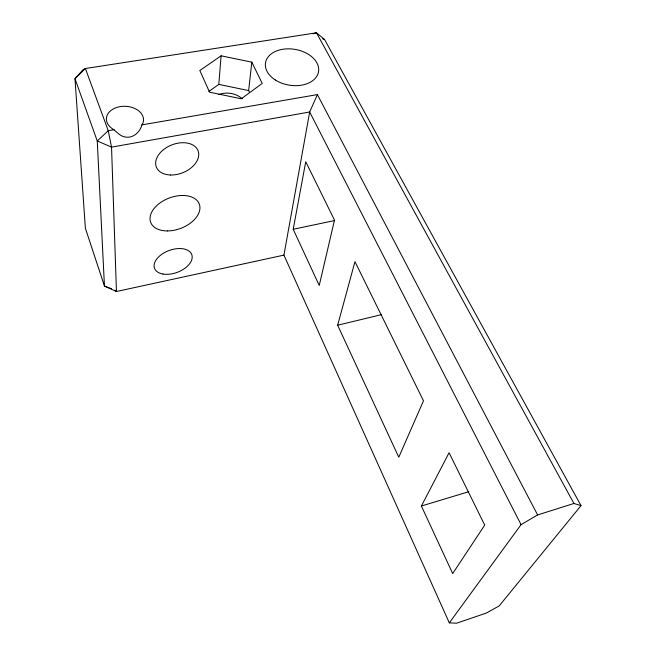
<?xml version="1.0" encoding="UTF-8"?>
<svg xmlns="http://www.w3.org/2000/svg" width="656" height="656" viewBox="0 0 656 656"><rect width="100%" height="100%" fill="white"/><g stroke="black" fill="none" stroke-linecap="round" stroke-linejoin="round"><path stroke-width="0.98" d="M208.887 91.438L218.809 84.394L221.097 55.809L251.83 62.172L262.22 83.435L241.252 98.777L209.576 92.209L199.834 70.495L221.097 55.809M249.526 92.414L248.649 90.577L251.83 62.172M283.925 255.118L116.456 291.51L104.452 286.057L85.378 228.263L74.981 78.712L83.173 69.618L85.387 68.511L316.479 32.8L324.581 39.557L581.019 505.637L499.191 605.906L486.276 613.081L456.592 623.2L449.319 622.856L283.925 255.118L309.673 111.996L317.389 94.595L141.876 124.886C140.081 132.2 133.004 138.547 125.148 137.022C119.449 136.112 116.333 131.077 111.799 128.355A18.589 13.095 2.4 0 1 120.032 106.649A18.589 13.095 2.4 0 1 142.959 122.992L141.876 124.886M293.207 229.264L305.737 161.729L334.503 220.129L319.234 285.458L293.207 229.264L334.724 220.523M337.651 325.22L354.962 261.662L423.489 400.8L398.782 457.216L337.651 325.22L381.259 314.7M421.39 506.014L449.073 452.738L484.718 525.12L452.689 573.582L421.39 506.014L468.802 491.697M449.319 622.856L521.053 524.652L537.608 514.935L573.934 503.472L581.019 505.637M313.092 33.8L316.479 32.8L573.934 503.472M114.136 129.675L108.256 130.692L97.252 140.966L104.452 286.057L111.504 288.755M218.809 84.394L248.649 90.577M322.695 38.811L324.581 39.557M114.915 290.354L116.456 291.51L111.536 147.124L108.256 130.692L85.387 68.511L74.981 78.712L97.252 140.966L111.536 147.124L309.673 111.996L521.053 524.652M317.389 94.595L537.608 514.935M218.85 94.538A17.564 12.275 7 0 1 242.261 98.843M275.323 79.975A26.88 18.13 9.6 0 0 318.39 72.439A26.88 18.13 9.6 0 0 282.392 49.339A26.88 18.13 9.6 0 0 275.323 79.975M167.346 230.937A25.978 16.236 -20.6 0 0 199.391 204.328A25.978 16.236 -20.6 0 0 158.203 204.344A25.978 16.236 -20.6 0 0 167.346 230.937M162.926 274.028A19.844 11.652 -20.1 0 0 192.183 257.587A19.844 11.652 -20.1 0 0 164.287 252.724A19.844 11.652 -20.1 0 0 162.926 274.028M170.634 174.996A22.394 14.94 -21.5 0 0 198.243 151.241A22.394 14.94 -21.5 0 0 162.696 150.331A22.394 14.94 -21.5 0 0 170.634 174.996"/></g></svg>
